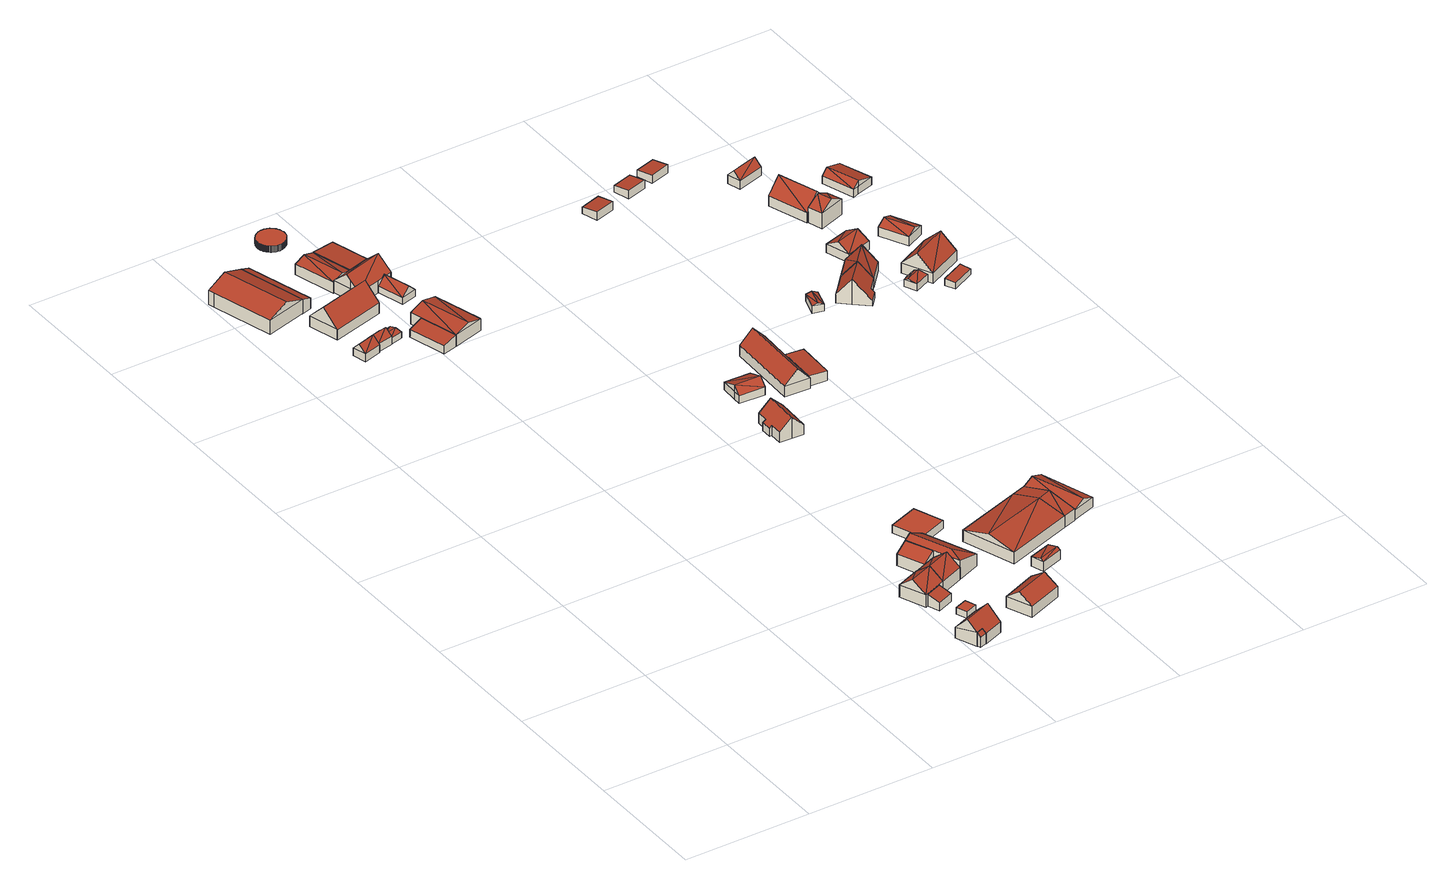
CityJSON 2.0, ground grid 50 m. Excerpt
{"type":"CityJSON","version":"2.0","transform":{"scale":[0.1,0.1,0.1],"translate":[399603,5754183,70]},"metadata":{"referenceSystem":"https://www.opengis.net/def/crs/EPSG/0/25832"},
"CityObjects":{
"building1":{"type":"Building","attributes":{"Gemeindeschluessel":"05515000","Geometrietyp2DReferenz":"3000","function":"31001_2700","roofType":"3100","measuredHeight":8.87},"geometry":[{"type":"Solid","lod":"2","boundaries":[[[[0,1,2,3]],[[4,5,1,0]],[[6,7,5,4]],[[8,9,7,6]],[[3,2,9,8]],[[3,8,10,11,0]],[[4,11,10,6]],[[8,6,10]],[[11,4,0]],[[1,5,7,9,2]]]],"semantics":{"surfaces":[{"type":"WallSurface"},{"type":"RoofSurface"},{"type":"GroundSurface"}],"values":[[0,0,0,0,0,1,1,0,0,2]]}}]},
"building2":{"type":"Building","attributes":{"Gemeindeschluessel":"05515000","Geometrietyp2DReferenz":"3000","function":"51009_1610","roofType":"2100","measuredHeight":5.51},"geometry":[{"type":"Solid","lod":"2","boundaries":[[[[12,13,14,15]],[[16,17,13,12]],[[18,19,17,16]],[[15,14,19,18]],[[16,12,15,18]],[[13,17,19,14]]]],"semantics":{"surfaces":[{"type":"WallSurface"},{"type":"RoofSurface"},{"type":"GroundSurface"}],"values":[[0,0,0,0,1,2]]}}]},
"building3":{"type":"Building","attributes":{"Gemeindeschluessel":"05515000","Geometrietyp2DReferenz":"3000","function":"31001_2460","roofType":"5000","measuredHeight":5.91},"geometry":[{"type":"Solid","lod":"2","boundaries":[[[[20,21,22,23]],[[24,25,21,20]],[[26,27,25,24]],[[23,22,27,26]],[[28,29,23]],[[23,26,28]],[[24,20,29]],[[29,28,24]],[[24,28,26]],[[23,29,20]],[[21,25,27,22]]]],"semantics":{"surfaces":[{"type":"WallSurface"},{"type":"RoofSurface"},{"type":"GroundSurface"}],"values":[[0,0,0,0,1,1,1,1,0,0,2]]}}]},
"building4":{"type":"Building","attributes":{"Gemeindeschluessel":"05515000","Geometrietyp2DReferenz":"3000","function":"31001_1000","roofType":"5000","measuredHeight":9.6},"address":[{"country":"Germany","locality":"Münster","thoroughfareNumber":"279","thoroughfareName":"Welsingheide"}],"geometry":[{"type":"Solid","lod":"2","boundaries":[[[[30,31,32,33]],[[34,35,31,30]],[[18,36,35,34]],[[16,37,36,18]],[[12,38,37,16]],[[33,32,38,12]],[[39,30,33,40]],[[34,39,40,12,16,18]],[[30,39,34]],[[12,40,33]],[[31,35,36,37,38,32]]]],"semantics":{"surfaces":[{"type":"WallSurface"},{"type":"RoofSurface"},{"type":"GroundSurface"}],"values":[[0,0,0,0,0,0,1,1,0,0,2]]}}]},
"building5":{"type":"Building","attributes":{"Gemeindeschluessel":"05515000","Geometrietyp2DReferenz":"3000","function":"31001_2700","roofType":"5000","measuredHeight":5.95},"geometry":[{"type":"Solid","lod":"2","boundaries":[[[[41,42,43,44]],[[45,46,42,41]],[[47,48,46,45]],[[49,50,48,47]],[[51,22,50,49]],[[44,43,22,51]],[[52,44,51,29,53]],[[47,54,53,49]],[[29,49,53]],[[54,47,45]],[[52,53,54,45,41]],[[52,41,44]],[[51,49,29]],[[42,46,48,50,22,43]]]],"semantics":{"surfaces":[{"type":"WallSurface"},{"type":"RoofSurface"},{"type":"GroundSurface"}],"values":[[0,0,0,0,0,0,1,1,1,0,0,0,0,2]]}}]},
"building6":{"type":"Building","attributes":{"Gemeindeschluessel":"05515000","Geometrietyp2DReferenz":"3000","function":"51009_1610","roofType":"2100","measuredHeight":5.95},"geometry":[{"type":"Solid","lod":"2","boundaries":[[[[55,56,57,4]],[[58,59,56,55]],[[6,60,59,58]],[[4,57,60,6]],[[58,55,4,6]],[[56,59,60,57]]]],"semantics":{"surfaces":[{"type":"WallSurface"},{"type":"RoofSurface"},{"type":"GroundSurface"}],"values":[[0,0,0,0,1,2]]}}]},
"building7":{"type":"Building","attributes":{"Gemeindeschluessel":"05515000","Geometrietyp2DReferenz":"3000","function":"51009_1611","roofType":"1000","measuredHeight":2.66},"geometry":[{"type":"Solid","lod":"2","boundaries":[[[[61,62,63,64]],[[65,66,62,61]],[[67,68,66,65]],[[64,63,68,67]],[[65,61,64,67]],[[62,66,68,63]]]],"semantics":{"surfaces":[{"type":"WallSurface"},{"type":"RoofSurface"},{"type":"GroundSurface"}],"values":[[0,0,0,0,1,2]]}}]},
"building8":{"type":"Building","attributes":{"Gemeindeschluessel":"05515000","Geometrietyp2DReferenz":"3000","function":"31001_1000","roofType":"5000","measuredHeight":10.61},"address":[{"country":"Germany","locality":"Münster","thoroughfareNumber":"250","thoroughfareName":"Welsingheide"}],"geometry":[{"type":"Solid","lod":"2","boundaries":[[[[69,70,71,72]],[[73,74,70,69]],[[75,76,74,73]],[[77,78,76,75]],[[79,80,78,77]],[[81,82,80,79]],[[83,84,82,81]],[[85,86,84,83]],[[87,88,86,85]],[[72,71,88,87]],[[89,73,69,72,87,85,83,90]],[[75,89,90,81,79,77]],[[73,89,75]],[[81,90,83]],[[70,74,76,78,80,82,84,86,88,71]]]],"semantics":{"surfaces":[{"type":"WallSurface"},{"type":"RoofSurface"},{"type":"GroundSurface"}],"values":[[0,0,0,0,0,0,0,0,0,0,1,1,0,0,2]]}}]},
"building9":{"type":"Building","attributes":{"Gemeindeschluessel":"05515000","Geometrietyp2DReferenz":"3000","function":"31001_2700","roofType":"3100","measuredHeight":3.05},"geometry":[{"type":"Solid","lod":"2","boundaries":[[[[91,92,42,93]],[[94,95,92,91]],[[96,46,95,94]],[[93,42,46,96]],[[91,97,94]],[[96,98,93]],[[98,97,91]],[[91,93,98]],[[96,94,97]],[[97,98,96]],[[92,95,46,42]]]],"semantics":{"surfaces":[{"type":"WallSurface"},{"type":"RoofSurface"},{"type":"GroundSurface"}],"values":[[0,0,0,0,0,0,1,1,1,1,2]]}}]},
"building10":{"type":"Building","attributes":{"Gemeindeschluessel":"05515000","Geometrietyp2DReferenz":"3000","function":"31001_1000"},"address":[{"country":"Germany","locality":"Münster","thoroughfareNumber":"275","thoroughfareName":"Welsingheide"}],"children":["building10-1","building10-2","building10-3"]},
"building10-1":{"type":"BuildingPart","attributes":{"roofType":"5000","measuredHeight":9.16},"parents":["building10"],"geometry":[{"type":"Solid","lod":"2","boundaries":[[[[99,100,101,102,103]],[[104,105,106,107,108,109]],[[110,111,112,113,114]],[[103,102,111,110]],[[115,99,116,117]],[[99,103,116]],[[114,104,109,118,117,110]],[[116,110,117]],[[116,103,110]],[[101,107,106,112,111,102]],[[119,109,108]],[[99,120,100]],[[107,101,100,108]],[[100,120,119,108]],[[105,104,114,113]],[[112,106,105,113]],[[115,120,99]],[[118,109,119]],[[120,115,117,118,119]]]],"semantics":{"surfaces":[{"type":"WallSurface"},{"type":"RoofSurface"},{"type":"GroundSurface"},{"type":"ClosureSurface"}],"values":[[0,0,0,0,1,1,1,1,0,2,0,0,3,3,0,3,0,0,3]]}}]},
"building10-2":{"type":"BuildingPart","attributes":{"roofType":"2100","measuredHeight":4.8},"parents":["building10"],"geometry":[{"type":"Solid","lod":"2","boundaries":[[[[121,122,106,105]],[[123,124,122,121]],[[113,112,124,123]],[[123,121,105,113]],[[122,124,112,106]],[[112,113,105,106]]]],"semantics":{"surfaces":[{"type":"WallSurface"},{"type":"RoofSurface"},{"type":"GroundSurface"},{"type":"ClosureSurface"}],"values":[[0,0,0,1,2,3]]}}]},
"building10-3":{"type":"BuildingPart","attributes":{"roofType":"3100","measuredHeight":9.21},"parents":["building10"],"geometry":[{"type":"Solid","lod":"2","boundaries":[[[[125,126,101,100]],[[127,128,126,125]],[[129,130,128,127]],[[108,107,130,129]],[[129,131,108]],[[117,118,119,108,131]],[[127,117,131]],[[127,125,100,120,115,117]],[[129,127,131]],[[101,126,128,130,107]],[[107,108,100,101]],[[115,117,118,117]],[[120,100,108,119]],[[115,120,119,118,117]]]],"semantics":{"surfaces":[{"type":"WallSurface"},{"type":"RoofSurface"},{"type":"GroundSurface"},{"type":"ClosureSurface"}],"values":[[0,0,0,0,1,1,1,1,0,2,3,0,3,3]]}}]},
"building11":{"type":"Building","attributes":{"Gemeindeschluessel":"05515000","Geometrietyp2DReferenz":"3000","function":"31001_2700","roofType":"2100","measuredHeight":4.72},"geometry":[{"type":"Solid","lod":"2","boundaries":[[[[132,133,134,135]],[[136,137,133,132]],[[138,139,137,136]],[[135,134,139,138]],[[136,132,135,138]],[[133,137,139,134]]]],"semantics":{"surfaces":[{"type":"WallSurface"},{"type":"RoofSurface"},{"type":"GroundSurface"}],"values":[[0,0,0,0,1,2]]}}]},
"building12":{"type":"Building","attributes":{"Gemeindeschluessel":"05515000","Geometrietyp2DReferenz":"3000","function":"31001_2700"},"children":["building12-1","building12-2"]},
"building12-1":{"type":"BuildingPart","attributes":{"roofType":"2100","measuredHeight":7.68},"parents":["building12"],"geometry":[{"type":"Solid","lod":"2","boundaries":[[[[140,141,142,143]],[[144,145,146,147]],[[143,142,145,144]],[[147,140,143,144]],[[141,146,145,142]],[[141,140,147,146]]]],"semantics":{"surfaces":[{"type":"WallSurface"},{"type":"RoofSurface"},{"type":"GroundSurface"},{"type":"ClosureSurface"}],"values":[[0,0,0,1,2,3]]}}]},
"building12-2":{"type":"BuildingPart","attributes":{"roofType":"5000","measuredHeight":9.05},"parents":["building12"],"geometry":[{"type":"Solid","lod":"2","boundaries":[[[[148,149,150,151]],[[152,153,149,148]],[[151,150,141,140,154]],[[148,155,152]],[[154,156,151]],[[151,156,155,148]],[[152,155,156,154]],[[149,153,146,141,150]],[[140,147,146,153,152,154]],[[141,146,147,140]]]],"semantics":{"surfaces":[{"type":"WallSurface"},{"type":"RoofSurface"},{"type":"GroundSurface"},{"type":"ClosureSurface"}],"values":[[0,0,0,1,0,1,1,2,0,3]]}}]},
"building13":{"type":"Building","attributes":{"Gemeindeschluessel":"05515000","Geometrietyp2DReferenz":"3000","function":"31001_2700","roofType":"3100","measuredHeight":5.88},"geometry":[{"type":"Solid","lod":"2","boundaries":[[[[157,158,159,160]],[[161,162,158,157]],[[163,164,162,161]],[[160,159,164,163]],[[157,165,161]],[[163,166,160]],[[160,166,165]],[[165,157,160]],[[166,163,161]],[[161,165,166]],[[158,162,164,159]]]],"semantics":{"surfaces":[{"type":"WallSurface"},{"type":"RoofSurface"},{"type":"GroundSurface"}],"values":[[0,0,0,0,0,0,1,1,1,1,2]]}}]},
"building14":{"type":"Building","attributes":{"Gemeindeschluessel":"05515000","Geometrietyp2DReferenz":"3000","function":"31001_1000","roofType":"3100","measuredHeight":8.12},"address":[{"country":"Germany","locality":"Münster","thoroughfareNumber":"277","thoroughfareName":"Welsingheide"}],"geometry":[{"type":"Solid","lod":"2","boundaries":[[[[167,168,169,170]],[[171,172,168,167]],[[173,174,172,171]],[[170,169,174,173]],[[167,175,171]],[[173,176,170]],[[170,176,175,167]],[[171,175,176,173]],[[168,172,174,169]]]],"semantics":{"surfaces":[{"type":"WallSurface"},{"type":"RoofSurface"},{"type":"GroundSurface"}],"values":[[0,0,0,0,0,0,1,1,2]]}}]},
"building15":{"type":"Building","attributes":{"Gemeindeschluessel":"05515000","Geometrietyp2DReferenz":"3000","function":"31001_2700","roofType":"5000","measuredHeight":6.41},"geometry":[{"type":"Solid","lod":"2","boundaries":[[[[177,178,179,180]],[[181,182,178,177]],[[183,184,182,181]],[[136,137,184,183]],[[180,179,137,136]],[[136,185,186]],[[186,180,136]],[[183,181,177]],[[185,183,177]],[[177,186,185]],[[180,186,177]],[[183,185,136]],[[178,182,184,137,179]]]],"semantics":{"surfaces":[{"type":"WallSurface"},{"type":"RoofSurface"},{"type":"GroundSurface"}],"values":[[0,0,0,0,0,1,1,1,1,1,0,0,2]]}}]},
"building16":{"type":"Building","attributes":{"Gemeindeschluessel":"05515000","Geometrietyp2DReferenz":"3000","function":"31001_2700","roofType":"3100","measuredHeight":9.94},"geometry":[{"type":"Solid","lod":"2","boundaries":[[[[187,188,189,190]],[[191,192,188,187]],[[193,194,192,191]],[[195,196,194,193]],[[197,198,196,195]],[[199,200,198,197]],[[201,202,200,199]],[[203,204,202,201]],[[205,206,204,203]],[[207,208,206,205]],[[190,189,208,207]],[[190,207,205,203,209,187]],[[209,210,211,187]],[[210,209,212,199]],[[197,195,193,210,199]],[[212,201,199]],[[212,209,203,201]],[[211,191,187]],[[211,210,193,191]],[[188,192,194,196,198,200,202,204,206,208,189]]]],"semantics":{"surfaces":[{"type":"WallSurface"},{"type":"RoofSurface"},{"type":"GroundSurface"}],"values":[[0,0,0,0,0,0,0,0,0,0,0,1,1,1,1,0,0,0,0,2]]}}]},
"building17":{"type":"Building","attributes":{"Gemeindeschluessel":"05515000","Geometrietyp2DReferenz":"3000","function":"51003_1201","roofType":"1000","measuredHeight":2.53},"geometry":[{"type":"Solid","lod":"2","boundaries":[[[[213,214,215,216]],[[217,218,214,213]],[[219,220,218,217]],[[221,222,220,219]],[[223,224,222,221]],[[225,226,224,223]],[[227,228,226,225]],[[229,230,228,227]],[[231,232,230,229]],[[233,234,232,231]],[[235,236,234,233]],[[237,238,236,235]],[[239,240,238,237]],[[241,242,240,239]],[[243,244,242,241]],[[245,246,244,243]],[[247,248,246,245]],[[249,250,248,247]],[[251,252,250,249]],[[253,254,252,251]],[[255,256,254,253]],[[257,258,256,255]],[[259,260,258,257]],[[261,262,260,259]],[[263,264,262,261]],[[265,266,264,263]],[[267,268,266,265]],[[269,270,268,267]],[[271,272,270,269]],[[273,274,272,271]],[[275,276,274,273]],[[277,278,276,275]],[[279,280,278,277]],[[281,282,280,279]],[[283,284,282,281]],[[285,286,284,283]],[[287,288,286,285]],[[289,290,288,287]],[[291,292,290,289]],[[293,294,292,291]],[[295,296,294,293]],[[297,298,296,295]],[[299,300,298,297]],[[301,302,300,299]],[[303,304,302,301]],[[305,306,304,303]],[[307,308,306,305]],[[309,310,308,307]],[[311,312,310,309]],[[313,314,312,311]],[[315,316,314,313]],[[317,318,316,315]],[[319,320,318,317]],[[321,322,320,319]],[[323,324,322,321]],[[325,326,324,323]],[[327,328,326,325]],[[329,330,328,327]],[[331,332,330,329]],[[333,334,332,331]],[[335,336,334,333]],[[337,338,336,335]],[[339,340,338,337]],[[341,342,340,339]],[[343,344,342,341]],[[345,346,344,343]],[[347,348,346,345]],[[349,350,348,347]],[[351,352,350,349]],[[353,354,352,351]],[[355,356,354,353]],[[357,358,356,355]],[[359,360,358,357]],[[216,215,360,359]],[[357,355,353,351,349,347,345,343,341,339,337,335,333,331,329,327,325,323,321,319,317,315,313,311,309,307,305,303,301,299,297,295,293,291,289,287,285,283,281,279,277,275,273,271,269,267,265,263,261,259,257,255,253,251,249,247,245,243,241,239,237,235,233,231,229,227,225,223,221,219,217,213,216,359]],[[214,218,220,222,224,226,228,230,232,234,236,238,240,242,244,246,248,250,252,254,256,258,260,262,264,266,268,270,272,274,276,278,280,282,284,286,288,290,292,294,296,298,300,302,304,306,308,310,312,314,316,318,320,322,324,326,328,330,332,334,336,338,340,342,344,346,348,350,352,354,356,358,360,215]]]],"semantics":{"surfaces":[{"type":"WallSurface"},{"type":"RoofSurface"},{"type":"GroundSurface"}],"values":[[0,0,0,0,0,0,0,0,0,0,0,0,0,0,0,0,0,0,0,0,0,0,0,0,0,0,0,0,0,0,0,0,0,0,0,0,0,0,0,0,0,0,0,0,0,0,0,0,0,0,0,0,0,0,0,0,0,0,0,0,0,0,0,0,0,0,0,0,0,0,0,0,0,0,1,2]]}}]},
"building18":{"type":"Building","attributes":{"Gemeindeschluessel":"05515000","Geometrietyp2DReferenz":"3000","function":"31001_2700","roofType":"3100","measuredHeight":5.77},"geometry":[{"type":"Solid","lod":"2","boundaries":[[[[361,362,363,364]],[[365,366,362,361]],[[367,368,366,365]],[[364,363,368,367]],[[361,369,365]],[[367,370,364]],[[369,361,364]],[[364,370,369]],[[365,369,370]],[[370,367,365]],[[362,366,368,363]]]],"semantics":{"surfaces":[{"type":"WallSurface"},{"type":"RoofSurface"},{"type":"GroundSurface"}],"values":[[0,0,0,0,0,0,1,1,1,1,2]]}}]},
"building19":{"type":"Building","attributes":{"Gemeindeschluessel":"05515000","Geometrietyp2DReferenz":"3000","function":"31001_2700","roofType":"2100","measuredHeight":4.6},"geometry":[{"type":"Solid","lod":"2","boundaries":[[[[371,372,162,373]],[[374,375,372,371]],[[376,377,375,374]],[[378,379,377,376]],[[380,164,379,378]],[[373,162,164,380]],[[378,376,374,371,373,380]],[[372,375,377,379,164,162]]]],"semantics":{"surfaces":[{"type":"WallSurface"},{"type":"RoofSurface"},{"type":"GroundSurface"}],"values":[[0,0,0,0,0,0,1,2]]}}]},
"building20":{"type":"Building","attributes":{"Gemeindeschluessel":"05515000","Geometrietyp2DReferenz":"3000","function":"51003_1201","roofType":"1000","measuredHeight":3.34},"geometry":[{"type":"Solid","lod":"2","boundaries":[[[[381,382,383,384]],[[385,386,382,381]],[[387,150,386,385]],[[384,383,150,387]],[[385,381,384,387]],[[382,386,150,383]]]],"semantics":{"surfaces":[{"type":"WallSurface"},{"type":"RoofSurface"},{"type":"GroundSurface"}],"values":[[0,0,0,0,1,2]]}}]},
"building21":{"type":"Building","attributes":{"Gemeindeschluessel":"05515000","Geometrietyp2DReferenz":"3000","function":"31001_2700","roofType":"3100","measuredHeight":4.77},"geometry":[{"type":"Solid","lod":"2","boundaries":[[[[388,389,390,391]],[[392,393,389,388]],[[394,395,393,392]],[[391,390,395,394]],[[388,396,392]],[[394,397,391]],[[388,391,397]],[[397,396,388]],[[396,397,394]],[[394,392,396]],[[389,393,395,390]]]],"semantics":{"surfaces":[{"type":"WallSurface"},{"type":"RoofSurface"},{"type":"GroundSurface"}],"values":[[0,0,0,0,0,0,1,1,1,1,2]]}}]},
"building22":{"type":"Building","attributes":{"Gemeindeschluessel":"05515000","Geometrietyp2DReferenz":"3000","function":"31001_1000","roofType":"3100","measuredHeight":8.59},"address":[{"country":"Germany","locality":"Münster","thoroughfareNumber":"177","thoroughfareName":"Möselerhook"}],"geometry":[{"type":"Solid","lod":"2","boundaries":[[[[398,399,400,401]],[[402,403,399,398]],[[404,405,403,402]],[[406,407,405,404]],[[408,409,407,406]],[[410,411,409,408]],[[412,413,411,410]],[[414,415,413,412]],[[416,417,415,414]],[[401,400,417,416]],[[410,408,406,404,402,398,401,412]],[[416,414,412,401]],[[399,403,405,407,409,411,413,415,417,400]]]],"semantics":{"surfaces":[{"type":"WallSurface"},{"type":"RoofSurface"},{"type":"GroundSurface"}],"values":[[0,0,0,0,0,0,0,0,0,0,1,1,2]]}}]},
"building23":{"type":"Building","attributes":{"Gemeindeschluessel":"05515000","Geometrietyp2DReferenz":"3000","function":"31001_2700"},"children":["building23-1","building23-2"]},
"building23-1":{"type":"BuildingPart","attributes":{"roofType":"3100","measuredHeight":7.63},"parents":["building23"],"geometry":[{"type":"Solid","lod":"2","boundaries":[[[[418,419,420,421]],[[422,423,424,425]],[[421,420,423,422]],[[422,426,421]],[[426,427,428,418]],[[418,421,426]],[[422,425,429,427]],[[427,426,422]],[[419,424,423,420]],[[419,418,425,424]],[[429,428,427]],[[425,418,428,429]]]],"semantics":{"surfaces":[{"type":"WallSurface"},{"type":"RoofSurface"},{"type":"GroundSurface"},{"type":"ClosureSurface"}],"values":[[0,0,0,0,1,1,1,1,2,3,0,3]]}}]},
"building23-2":{"type":"BuildingPart","attributes":{"roofType":"5000","measuredHeight":7.63},"parents":["building23"],"geometry":[{"type":"Solid","lod":"2","boundaries":[[[[430,431,419,418]],[[432,433,431,430]],[[425,424,433,432]],[[434,430,418,428,429,435]],[[425,432,434]],[[434,435,425]],[[430,434,432]],[[431,433,424,419]],[[419,424,425,418]],[[435,429,425]],[[429,428,418,425]]]],"semantics":{"surfaces":[{"type":"WallSurface"},{"type":"RoofSurface"},{"type":"GroundSurface"},{"type":"ClosureSurface"}],"values":[[0,0,0,1,1,1,0,2,3,0,3]]}}]},
"building24":{"type":"Building","attributes":{"Gemeindeschluessel":"05515000","Geometrietyp2DReferenz":"3000","function":"31001_2460","roofType":"3100","measuredHeight":5.91},"geometry":[{"type":"Solid","lod":"2","boundaries":[[[[436,437,438,439]],[[440,441,437,436]],[[442,443,441,440]],[[444,445,443,442]],[[446,447,445,444]],[[439,438,447,446]],[[448,439,446]],[[446,449,448]],[[440,450,448,449]],[[449,451,442,440]],[[451,444,442]],[[451,449,446,444]],[[450,440,436]],[[448,450,436,439]],[[437,441,443,445,447,438]]]],"semantics":{"surfaces":[{"type":"WallSurface"},{"type":"RoofSurface"},{"type":"GroundSurface"}],"values":[[0,0,0,0,0,0,1,1,1,1,0,0,0,0,2]]}}]},
"building25":{"type":"Building","attributes":{"Gemeindeschluessel":"05515000","Geometrietyp2DReferenz":"3000","function":"31001_1100","roofType":"5000","measuredHeight":9.6},"address":[{"country":"Germany","locality":"Münster","thoroughfareNumber":"175","thoroughfareName":"Möselerhook"}],"geometry":[{"type":"Solid","lod":"2","boundaries":[[[[452,453,454,455]],[[456,457,453,452]],[[458,459,457,456]],[[460,461,459,458]],[[462,463,461,460]],[[464,465,463,462]],[[455,454,465,464]],[[455,466,467,452]],[[464,462,460,458,456,467,466]],[[466,455,464]],[[467,456,452]],[[453,457,459,461,463,465,454]]]],"semantics":{"surfaces":[{"type":"WallSurface"},{"type":"RoofSurface"},{"type":"GroundSurface"}],"values":[[0,0,0,0,0,0,0,1,1,0,0,2]]}}]},
"building26":{"type":"Building","attributes":{"Gemeindeschluessel":"05515000","Geometrietyp2DReferenz":"3000","function":"31001_2700","roofType":"3100","measuredHeight":5.92},"geometry":[{"type":"Solid","lod":"2","boundaries":[[[[468,469,470,471]],[[472,473,469,468]],[[474,475,473,472]],[[471,470,475,474]],[[468,476,472]],[[474,477,471]],[[476,468,471]],[[471,477,476]],[[472,476,477]],[[477,474,472]],[[469,473,475,470]]]],"semantics":{"surfaces":[{"type":"WallSurface"},{"type":"RoofSurface"},{"type":"GroundSurface"}],"values":[[0,0,0,0,0,0,1,1,1,1,2]]}}]},
"building27":{"type":"Building","attributes":{"Gemeindeschluessel":"05515000","Geometrietyp2DReferenz":"3000","function":"31001_2700","roofType":"2100","measuredHeight":4.37},"geometry":[{"type":"Solid","lod":"2","boundaries":[[[[478,479,480,481]],[[482,483,479,478]],[[484,485,483,482]],[[481,480,485,484]],[[482,478,481,484]],[[479,483,485,480]]]],"semantics":{"surfaces":[{"type":"WallSurface"},{"type":"RoofSurface"},{"type":"GroundSurface"}],"values":[[0,0,0,0,1,2]]}}]},
"building28":{"type":"Building","attributes":{"Gemeindeschluessel":"05515000","Geometrietyp2DReferenz":"3000","function":"51009_1610","roofType":"2100","measuredHeight":3.47},"geometry":[{"type":"Solid","lod":"2","boundaries":[[[[486,487,488,489]],[[490,491,487,486]],[[492,493,491,490]],[[494,495,493,492]],[[489,488,495,494]],[[492,490,486,489,494]],[[487,491,493,495,488]]]],"semantics":{"surfaces":[{"type":"WallSurface"},{"type":"RoofSurface"},{"type":"GroundSurface"}],"values":[[0,0,0,0,0,1,2]]}}]},
"building29":{"type":"Building","attributes":{"Gemeindeschluessel":"05515000","Geometrietyp2DReferenz":"3000","function":"31001_1310","roofType":"3100","measuredHeight":3.79},"geometry":[{"type":"Solid","lod":"2","boundaries":[[[[496,497,498,499]],[[500,501,497,496]],[[502,503,501,500]],[[499,498,503,502]],[[496,504,500]],[[502,505,499]],[[505,504,496]],[[496,499,505]],[[502,500,504]],[[504,505,502]],[[497,501,503,498]]]],"semantics":{"surfaces":[{"type":"WallSurface"},{"type":"RoofSurface"},{"type":"GroundSurface"}],"values":[[0,0,0,0,0,0,1,1,1,1,2]]}}]},
"building30":{"type":"Building","attributes":{"Gemeindeschluessel":"05515000","Geometrietyp2DReferenz":"3000","function":"51009_1610","roofType":"2100","measuredHeight":3.42},"geometry":[{"type":"Solid","lod":"2","boundaries":[[[[506,507,508,509]],[[510,511,507,506]],[[512,513,511,510]],[[509,508,513,512]],[[510,506,509,512]],[[507,511,513,508]]]],"semantics":{"surfaces":[{"type":"WallSurface"},{"type":"RoofSurface"},{"type":"GroundSurface"}],"values":[[0,0,0,0,1,2]]}}]},
"building31":{"type":"Building","attributes":{"Gemeindeschluessel":"05515000","Geometrietyp2DReferenz":"3000","function":"31001_1000","roofType":"3100","measuredHeight":10.15},"address":[{"country":"Germany","locality":"Münster","thoroughfareNumber":"171","thoroughfareName":"Möselerhook"}],"geometry":[{"type":"Solid","lod":"2","boundaries":[[[[514,515,516,517]],[[518,519,515,514]],[[520,521,519,518]],[[522,523,521,520]],[[524,525,523,522]],[[526,527,525,524]],[[528,529,527,526]],[[530,531,529,528]],[[532,533,531,530]],[[517,516,533,532]],[[526,524,522,520,518,528]],[[514,517,532,530,528,518]],[[515,519,521,523,525,527,529,531,533,516]]]],"semantics":{"surfaces":[{"type":"WallSurface"},{"type":"RoofSurface"},{"type":"GroundSurface"}],"values":[[0,0,0,0,0,0,0,0,0,0,1,1,2]]}}]},
"building32":{"type":"Building","attributes":{"Gemeindeschluessel":"05515000","Geometrietyp2DReferenz":"3000","function":"31001_1000","roofType":"3100","measuredHeight":10.24},"geometry":[{"type":"Solid","lod":"2","boundaries":[[[[534,535,536,514]],[[537,538,535,534]],[[539,540,538,537]],[[514,536,540,539]],[[534,541,537]],[[539,542,514]],[[542,541,534]],[[534,514,542]],[[539,537,541]],[[541,542,539]],[[535,538,540,536]]]],"semantics":{"surfaces":[{"type":"WallSurface"},{"type":"RoofSurface"},{"type":"GroundSurface"}],"values":[[0,0,0,0,0,0,1,1,1,1,2]]}}]},
"building33":{"type":"Building","attributes":{"Gemeindeschluessel":"05515000","Geometrietyp2DReferenz":"3000","function":"51009_1610","roofType":"2100","measuredHeight":3.38},"geometry":[{"type":"Solid","lod":"2","boundaries":[[[[543,544,545,546]],[[547,548,544,543]],[[549,550,548,547]],[[546,545,550,549]],[[547,543,546,549]],[[544,548,550,545]]]],"semantics":{"surfaces":[{"type":"WallSurface"},{"type":"RoofSurface"},{"type":"GroundSurface"}],"values":[[0,0,0,0,1,2]]}}]},
"building34":{"type":"Building","attributes":{"Gemeindeschluessel":"05515000","Geometrietyp2DReferenz":"3000","function":"51009_1611","roofType":"5000","measuredHeight":3.59},"geometry":[{"type":"Solid","lod":"2","boundaries":[[[[551,552,553,554]],[[555,556,552,551]],[[557,558,556,555]],[[559,560,558,557]],[[554,553,560,559]],[[559,561,562]],[[559,557,555,561]],[[554,562,551]],[[561,551,562]],[[562,554,559]],[[561,555,551]],[[552,556,558,560,553]]]],"semantics":{"surfaces":[{"type":"WallSurface"},{"type":"RoofSurface"},{"type":"GroundSurface"}],"values":[[0,0,0,0,0,1,1,1,1,0,0,2]]}}]},
"building35":{"type":"Building","attributes":{"Gemeindeschluessel":"05515000","Geometrietyp2DReferenz":"3000","function":"31001_2460","roofType":"3100","measuredHeight":6.34},"geometry":[{"type":"Solid","lod":"2","boundaries":[[[[563,564,565,566]],[[567,568,564,563]],[[569,570,568,567]],[[566,565,570,569]],[[563,571,567]],[[569,572,566]],[[563,566,572]],[[572,571,563]],[[571,572,569]],[[569,567,571]],[[564,568,570,565]]]],"semantics":{"surfaces":[{"type":"WallSurface"},{"type":"RoofSurface"},{"type":"GroundSurface"}],"values":[[0,0,0,0,0,0,1,1,1,1,2]]}}]},
"building36":{"type":"Building","attributes":{"Gemeindeschluessel":"05515000","Geometrietyp2DReferenz":"3000","function":"31001_1000","roofType":"3100","measuredHeight":9.75},"address":[{"country":"Germany","locality":"Münster","thoroughfareNumber":"170","thoroughfareName":"Möselerhook"}],"geometry":[{"type":"Solid","lod":"2","boundaries":[[[[573,574,575,576]],[[577,578,574,573]],[[579,580,578,577]],[[581,582,580,579]],[[576,575,582,581]],[[583,584,585,581]],[[585,576,581]],[[577,573,584]],[[585,584,573]],[[583,581,579]],[[584,583,579,577]],[[585,573,576]],[[574,578,580,582,575]]]],"semantics":{"surfaces":[{"type":"WallSurface"},{"type":"RoofSurface"},{"type":"GroundSurface"}],"values":[[0,0,0,0,0,1,1,1,1,0,0,0,2]]}}]},
"building37":{"type":"Building","attributes":{"Gemeindeschluessel":"05515000","Geometrietyp2DReferenz":"3000","function":"31001_2700","roofType":"2100","measuredHeight":2.88},"geometry":[{"type":"Solid","lod":"2","boundaries":[[[[586,587,588,589]],[[590,591,587,586]],[[592,593,591,590]],[[589,588,593,592]],[[590,586,589,592]],[[587,591,593,588]]]],"semantics":{"surfaces":[{"type":"WallSurface"},{"type":"RoofSurface"},{"type":"GroundSurface"}],"values":[[0,0,0,0,1,2]]}}]},
"building38":{"type":"Building","attributes":{"Gemeindeschluessel":"05515000","Geometrietyp2DReferenz":"3000","function":"31001_1000","roofType":"3100","measuredHeight":9.22},"geometry":[{"type":"Solid","lod":"2","boundaries":[[[[594,595,578,596]],[[597,598,595,594]],[[599,580,598,597]],[[596,578,580,599]],[[594,600,597]],[[599,601,596]],[[600,594,596]],[[596,601,600]],[[597,600,601]],[[601,599,597]],[[595,598,580,578]]]],"semantics":{"surfaces":[{"type":"WallSurface"},{"type":"RoofSurface"},{"type":"GroundSurface"}],"values":[[0,0,0,0,0,0,1,1,1,1,2]]}}]},
"building39":{"type":"Building","attributes":{"Gemeindeschluessel":"05515000","Geometrietyp2DReferenz":"3000","function":"31001_2460","roofType":"3100","measuredHeight":10.1},"geometry":[{"type":"Solid","lod":"2","boundaries":[[[[602,603,604,605]],[[606,607,603,602]],[[608,609,607,606]],[[605,604,609,608]],[[602,610,606]],[[608,611,605]],[[611,610,602]],[[602,605,611]],[[608,606,610]],[[610,611,608]],[[603,607,609,604]]]],"semantics":{"surfaces":[{"type":"WallSurface"},{"type":"RoofSurface"},{"type":"GroundSurface"}],"values":[[0,0,0,0,0,0,1,1,1,1,2]]}}]},
"building40":{"type":"Building","attributes":{"Gemeindeschluessel":"05515000","Geometrietyp2DReferenz":"3000","function":"31001_1000","roofType":"3100","measuredHeight":6.25},"geometry":[{"type":"Solid","lod":"2","boundaries":[[[[612,613,614,615]],[[616,617,613,612]],[[618,619,617,616]],[[615,614,619,618]],[[612,620,616]],[[618,621,615]],[[612,615,621]],[[621,620,612]],[[620,621,618]],[[618,616,620]],[[613,617,619,614]]]],"semantics":{"surfaces":[{"type":"WallSurface"},{"type":"RoofSurface"},{"type":"GroundSurface"}],"values":[[0,0,0,0,0,0,1,1,1,1,2]]}}]},
"building41":{"type":"Building","attributes":{"Gemeindeschluessel":"05515000","Geometrietyp2DReferenz":"3000","function":"31001_2700","roofType":"3100","measuredHeight":5.41},"geometry":[{"type":"Solid","lod":"2","boundaries":[[[[622,623,624,625]],[[626,627,623,622]],[[628,629,627,626]],[[625,624,629,628]],[[622,630,626]],[[628,631,625]],[[630,622,625]],[[625,631,630]],[[626,630,631]],[[631,628,626]],[[623,627,629,624]]]],"semantics":{"surfaces":[{"type":"WallSurface"},{"type":"RoofSurface"},{"type":"GroundSurface"}],"values":[[0,0,0,0,0,0,1,1,1,1,2]]}}]},
"building42":{"type":"Building","attributes":{"Gemeindeschluessel":"05515000","Geometrietyp2DReferenz":"3000","function":"31001_2700","roofType":"5000","measuredHeight":5.36},"geometry":[{"type":"Solid","lod":"2","boundaries":[[[[632,633,634,635]],[[636,637,633,632]],[[638,639,637,636]],[[640,641,639,638]],[[642,643,641,640]],[[635,634,643,642]],[[636,632,644,645]],[[640,646,645,644]],[[644,647,642,640]],[[647,635,642]],[[647,644,632,635]],[[646,640,638]],[[645,646,638,636]],[[633,637,639,641,643,634]]]],"semantics":{"surfaces":[{"type":"WallSurface"},{"type":"RoofSurface"},{"type":"GroundSurface"}],"values":[[0,0,0,0,0,0,1,1,1,0,0,0,0,2]]}}]}
},
"vertices":[
[2,3163,73],[2,3163,15],[8,3141,15],[8,3141,73],[164,3208,73],[164,3208,15],[237,2943,73],[237,2943,15],[76,2898,73],[76,2898,15],[157,2921,104],[83,3186,104],
[1027,21,71],[1027,21,16],[1033,7,16],[1033,7,56],[1055,32,71],[1055,32,16],[1061,18,56],[1061,18,16],
[321,2601,49],[321,2601,18],[306,2653,18],[306,2653,49],[252,2580,49],[252,2580,18],[237,2635,49],[237,2635,18],[244,2609,77],[313,2628,77],
[1101,147,57],[1101,147,13],[994,105,13],[994,105,57],[1140,49,56],[1140,49,13],[1061,18,13],[1055,32,13],[1027,21,13],[1121,99,109],[1013,56,109],
[367,2667,51],[367,2667,18],[367,2669,18],[367,2669,51],[381,2619,51],[381,2619,18],[381,2618,51],[381,2618,18],[320,2604,51],[320,2604,18],[306,2653,51],[367,2667,53],[374,2643,77],[381,2619,52],
[202,3219,57],[202,3219,14],[164,3208,14],[276,2954,57],[276,2954,14],[237,2943,14],
[1126,244,38],[1126,244,12],[1078,226,12],[1078,226,38],[1142,202,38],[1142,202,12],[1094,183,38],[1094,183,12],
[425,2880,101],[425,2880,16],[414,2917,16],[414,2917,61],[429,2881,101],[429,2881,16],[451,2800,59],[451,2800,16],[247,2743,58],[247,2743,16],[247,2744,59],[247,2744,16],[245,2744,59],[245,2744,16],[212,2863,59],[212,2863,16],[218,2864,59],[218,2864,16],[219,2863,61],[219,2863,16],[434,2860,122],[229,2803,122],
[418,2681,43],[418,2681,18],[367,2667,43],[431,2633,43],[431,2633,18],[381,2619,43],[424,2657,49],[374,2643,49],
[1067,454,61],[1067,454,60],[1067,454,11],[975,417,11],[975,417,61],[1089,345,61],[1089,345,59],[1089,345,11],[1108,352,11],[1108,352,60],[1108,352,61],[1016,315,61],[1016,315,11],[1024,319,11],[1024,319,59],[1024,319,61],[1078,426,84],[996,366,103],[1088,403,103],[1098,376,81],[1107,353,61],[1068,453,61],
[1107,299,42],[1107,299,11],[1043,273,42],[1043,273,11],
[1114,473,60],[1114,473,11],[1160,491,60],[1160,491,11],[1203,391,60],[1203,391,11],[1182,441,103],
[515,2638,65],[515,2638,18],[457,2621,18],[457,2621,50],[556,2489,65],[556,2489,18],[498,2473,50],[498,2473,18],
[1116,595,87],[1116,595,12],[1072,578,12],[1072,578,59],[1114,473,59],[1114,473,12],[1160,491,12],[1160,491,88],
[1294,427,61],[1294,427,12],[1211,634,12],[1211,634,60],[1203,391,90],[1203,391,12],[1116,595,89],[1208,449,102],[1143,606,102],
[349,3156,55],[349,3156,11],[395,2991,11],[395,2991,55],[436,3180,55],[436,3180,11],[482,3015,55],[482,3015,11],[393,3168,70],[439,3003,70],
[1377,218,58],[1377,218,14],[1239,163,14],[1239,163,58],[1417,118,58],[1417,118,14],[1279,64,58],[1279,64,14],[1397,168,96],[1259,114,96],
[625,2720,65],[625,2720,18],[502,2685,18],[502,2685,65],[678,2528,65],[678,2528,18],[679,2523,65],[679,2523,18],[619,2506,82],[564,2703,82],
[425,2880,64],[425,2880,15],[429,2881,15],[429,2881,64],[414,2917,64],[414,2917,15],[394,2990,64],[394,2990,15],[395,2991,64],[395,2991,15],[482,3015,64],[482,3015,15],[552,3035,64],[552,3035,15],[553,3031,64],[553,3031,15],[583,2924,64],[583,2924,15],[581,2924,64],[581,2924,15],[518,2906,64],[518,2906,15],[567,2980,114],[409,2935,114],[414,2917,98],[553,3031,67],
[437,3344,35],[437,3344,10],[438,3349,10],[438,3349,35],[435,3339,35],[435,3339,10],[433,3335,35],[433,3335,10],[430,3330,35],[430,3330,10],[426,3325,35],[426,3325,10],[423,3321,35],[423,3321,10],[418,3317,35],[418,3317,10],[413,3314,35],[413,3314,10],[408,3311,35],[408,3311,10],[403,3309,35],[403,3309,10],[397,3307,35],[397,3307,10],[392,3306,35],[392,3306,10],[386,3305,35],[386,3305,10],[381,3306,35],[381,3306,10],[376,3306,35],[376,3306,10],[371,3307,35],[371,3307,10],[366,3309,35],[366,3309,10],[362,3311,35],[362,3311,10],[358,3313,35],[358,3313,10],[354,3315,35],[354,3315,10],[351,3318,35],[351,3318,10],[348,3320,35],[348,3320,10],[345,3323,35],[345,3323,10],[343,3325,35],[343,3325,10],[341,3328,35],[341,3328,10],[339,3331,35],[339,3331,10],[338,3332,35],[338,3332,10],[337,3334,35],[337,3334,10],[336,3337,35],[336,3337,10],[334,3340,35],[334,3340,10],[333,3344,35],[333,3344,10],[332,3347,35],[332,3347,10],[331,3351,35],[331,3351,10],[331,3355,35],[331,3355,10],[331,3359,35],[331,3359,10],[331,3364,35],[331,3364,10],[331,3368,35],[331,3368,10],[333,3373,35],[333,3373,10],[334,3378,35],[334,3378,10],[336,3383,35],[336,3383,10],[339,3388,35],[339,3388,10],[342,3392,35],[342,3392,10],[346,3397,35],[346,3397,10],[350,3401,35],[350,3401,10],[355,3404,35],[355,3404,10],[360,3407,35],[360,3407,10],[365,3410,35],[365,3410,10],[370,3412,35],[370,3412,10],[376,3413,35],[376,3413,10],[382,3413,35],[382,3413,10],[387,3413,35],[387,3413,10],[392,3413,35],[392,3413,10],[397,3412,35],[397,3412,10],[402,3410,35],[402,3410,10],[407,3409,35],[407,3409,10],[411,3407,35],[411,3407,10],[414,3404,35],[414,3404,10],[418,3402,35],[418,3402,10],[421,3400,35],[421,3400,10],[424,3397,35],[424,3397,10],[426,3394,35],[426,3394,10],[428,3392,35],[428,3392,10],[430,3389,35],[430,3389,10],[431,3386,35],[431,3386,10],[433,3384,35],[433,3384,10],[434,3381,35],[434,3381,10],[435,3378,35],[435,3378,10],[437,3374,35],[437,3374,10],[437,3371,35],[437,3371,10],[438,3367,35],[438,3367,10],[439,3363,35],[439,3363,10],[439,3358,35],[439,3358,10],[438,3354,35],[438,3354,10],
[610,2818,43],[610,2818,16],[581,2924,16],[581,2924,43],[547,2800,43],[547,2800,16],[518,2906,43],[518,2906,16],[579,2809,74],[549,2915,74],
[533,3207,46],[533,3207,11],[436,3180,57],[580,3039,46],[580,3039,11],[553,3031,49],[553,3031,11],[552,3035,49],[552,3035,11],[482,3015,57],
[1281,791,45],[1281,791,12],[1166,749,12],[1166,749,45],[1325,676,45],[1325,676,12],[1211,634,45],
[1462,270,54],[1462,270,15],[1548,300,15],[1548,300,54],[1445,321,54],[1445,321,15],[1532,350,54],[1532,350,15],[1457,283,63],[1544,312,63],
[1148,1408,56],[1148,1408,15],[1196,1406,15],[1196,1406,101],[1150,1458,56],[1150,1458,15],[1140,1458,46],[1140,1458,15],[1142,1501,46],[1142,1501,15],[1152,1500,56],[1152,1500,15],[1154,1544,56],[1154,1544,15],[1201,1543,101],[1201,1543,15],[1248,1541,56],[1248,1541,15],[1243,1405,56],[1243,1405,15],
[1596,659,62],[1596,659,15],[1334,571,15],[1334,571,62],[1404,363,62],[1404,363,15],[1667,451,15],[1667,451,62],[1369,467,91],[1632,555,91],[1598,653,64],[1632,554,91],
[1650,677,62],[1650,677,15],[1718,468,62],[1718,468,15],[1685,571,91],[1632,553,91],
[1267,1704,46],[1267,1704,15],[1270,1773,15],[1270,1773,46],[1266,1675,46],[1266,1675,15],[1165,1679,46],[1165,1679,15],[1166,1708,46],[1166,1708,15],[1169,1777,46],[1169,1777,15],[1267,1705,74],[1166,1709,74],[1267,1704,73],[1166,1708,73],
[1324,1917,58],[1324,1917,15],[1314,1627,15],[1314,1627,58],[1424,1913,58],[1424,1913,15],[1420,1795,58],[1420,1795,15],[1420,1785,58],[1420,1785,15],[1414,1633,58],[1414,1633,15],[1414,1623,58],[1414,1623,15],[1364,1625,111],[1375,1915,111],
[1813,501,56],[1813,501,17],[1744,712,17],[1744,712,56],[1718,469,56],[1718,469,17],[1649,679,56],[1649,679,17],[1765,485,77],[1697,695,77],
[1494,1783,55],[1494,1783,16],[1420,1785,16],[1420,1785,60],[1488,1630,55],[1488,1630,16],[1414,1633,60],[1414,1633,16],
[1366,2923,45],[1366,2923,18],[1352,2919,18],[1352,2919,45],[1432,2943,45],[1432,2943,18],[1450,2881,52],[1450,2881,18],[1371,2857,52],[1371,2857,18],
[1688,2064,47],[1688,2064,18],[1667,1991,18],[1667,1991,47],[1729,2052,47],[1729,2052,18],[1708,1980,47],[1708,1980,18],[1709,2058,55],[1688,1986,55],
[1610,2928,52],[1610,2928,18],[1591,2991,18],[1591,2991,45],[1531,2905,52],[1531,2905,18],[1512,2967,45],[1512,2967,18],
[1842,2082,52],[1842,2082,16],[1804,2039,16],[1804,2039,52],[1885,2044,118],[1885,2044,16],[1926,2007,54],[1926,2007,16],[1886,1963,53],[1886,1963,16],[1895,1954,38],[1895,1954,16],[1862,1917,37],[1862,1917,16],[1810,1963,118],[1810,1963,16],[1768,2001,52],[1768,2001,16],[1803,2040,51],[1803,2040,16],
[1910,2158,52],[1910,2158,15],[1842,2082,15],[1994,2084,52],[1994,2084,15],[1926,2007,52],[1926,2007,15],[1952,2121,117],[1884,2045,117],
[1628,3002,45],[1628,3002,19],[1647,2939,19],[1647,2939,52],[1707,3025,45],[1707,3025,19],[1726,2963,52],[1726,2963,19],
[2038,1910,45],[2038,1910,16],[2098,1938,16],[2098,1938,45],[2015,1957,45],[2015,1957,16],[2032,1965,45],[2032,1965,16],[2075,1984,45],[2075,1984,16],[2022,1942,52],[2082,1970,52],
[1941,2179,48],[1941,2179,14],[2042,2210,14],[2042,2210,48],[1912,2275,48],[1912,2275,14],[2013,2306,48],[2013,2306,14],[1927,2227,77],[2027,2258,77],
[2006,2648,57],[2006,2648,16],[1902,2613,16],[1902,2613,57],[2059,2491,57],[2059,2491,16],[1957,2455,57],[1957,2455,16],[1954,2454,57],[1954,2454,16],[1957,2455,59],[2007,2473,114],[1954,2630,114],
[2238,1887,44],[2238,1887,21],[2220,1924,21],[2220,1924,50],[2148,1843,44],[2148,1843,21],[2129,1880,50],[2129,1880,21],
[2079,2433,79],[2079,2433,16],[2059,2491,79],[1976,2397,79],[1976,2397,16],[1957,2455,79],[2027,2415,108],[2008,2473,108],
[2193,2101,56],[2193,2101,15],[2052,2030,15],[2052,2030,56],[2249,1989,56],[2249,1989,15],[2108,1918,56],[2108,1918,15],[2221,2045,116],[2080,1974,116],
[1876,2747,51],[1876,2747,17],[1982,2778,17],[1982,2778,51],[1861,2800,51],[1861,2800,17],[1966,2832,51],[1966,2832,17],[1868,2774,79],[1974,2805,79],
[2238,2189,50],[2238,2189,14],[2184,2297,14],[2184,2297,50],[2166,2153,50],[2166,2153,14],[2112,2261,50],[2112,2261,14],[2202,2171,68],[2148,2279,68],
[2219,2656,46],[2219,2656,15],[2151,2634,15],[2151,2634,46],[2262,2528,46],[2262,2528,15],[2194,2505,46],[2194,2505,15],[2171,2498,46],[2171,2498,15],[2128,2626,46],[2128,2626,15],[2153,2634,69],[2196,2506,69],[2194,2505,67],[2151,2634,67]
]}
